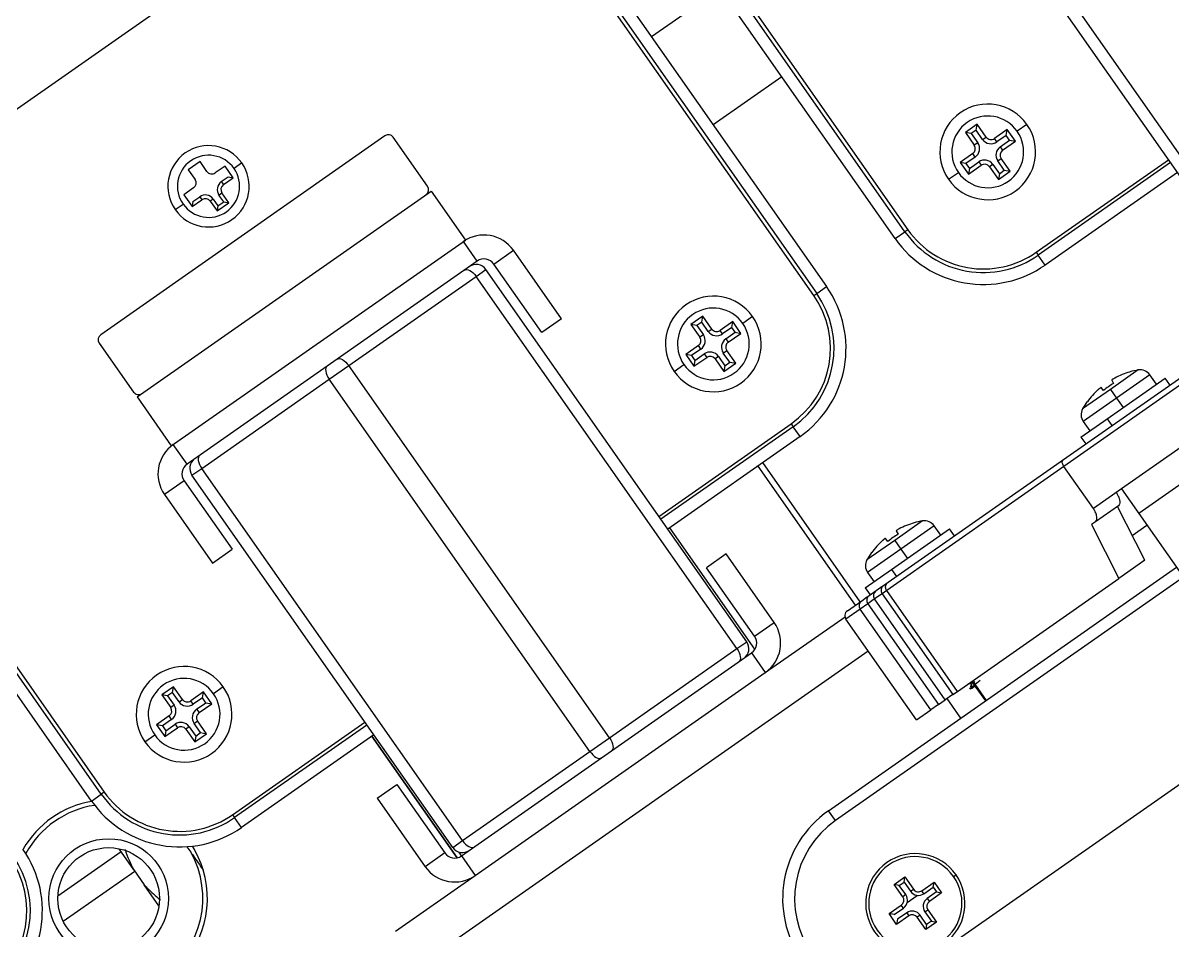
# Model space of a CAD drawing. Header units: millimetres. Extents: x 152904052 to 153933663, y 538271515 to 539240469.
# Drawn here: x 153333956.4 to 153334052.6, y 538933571.3 to 538933647.1 of the extents above; entities that cross this region are included whole.
import ezdxf

# ---------------------------------------------------------------- set-up
doc = ezdxf.new("R2010")
doc.units = ezdxf.units.MM
doc.layers.add('POWR', color=5, linetype='Continuous')

msp = doc.modelspace()

# ---------------------------------------------------------------- linework, layer by layer
at = {"layer": 'POWR', "color": 7}
for p, q in [((153334029.327, 538933629.1), (153333996.633, 538933675.791)), ((153334030.146, 538933629.673), (153333999.173, 538933673.907)), ((153334000.169, 538933673.008), (153334030.392, 538933629.845)), ((153333990.899, 538933671.776), (153334023.593, 538933625.085)), ((153333991.801, 538933668.745), (153334022.774, 538933624.511)), ((153334022.528, 538933624.339), (153333992.305, 538933667.502)), ((153333936.181, 538933626.137), (153333991.064, 538933664.567)), ((153334060.336, 538933625.786), (153334038.54, 538933656.914)), ((153334059.516, 538933625.212), (153334037.72, 538933656.34)), ((153334014.701, 538933649.988), (153334008.967, 538933645.973)), ((153334019.863, 538933642.616), (153334014.129, 538933638.601)), ((153334036.183, 538933638.661), (153334035.2, 538933637.973)), ((153334036.096, 538933638.172), (153334036.183, 538933638.661)), ((153334036.928, 538933637.596), (153334036.183, 538933638.661)), ((153334040.344, 538933638.645), (153334039.525, 538933638.072)), ((153333986.685, 538933637.696), (153333962.929, 538933621.062)), ((153333990.249, 538933633.477), (153333987.381, 538933637.573)), ((153334035.689, 538933637.886), (153334035.2, 538933637.973)), ((153334035.2, 538933637.973), (153334035.945, 538933636.908)), ((153334036.096, 538933638.172), (153334035.689, 538933637.886)), ((153334035.689, 538933637.886), (153334036.233, 538933637.109)), ((153334036.641, 538933637.395), (153334036.096, 538933638.172)), ((153334036.641, 538933637.395), (153334036.928, 538933637.596)), ((153334038.69, 538933638.219), (153334037.625, 538933637.473)), ((153334037.826, 538933637.185), (153334037.625, 538933637.473)), ((153334038.603, 538933637.73), (153334037.826, 538933637.185)), ((153334038.112, 538933636.778), (153334038.889, 538933637.322)), ((153334038.603, 538933637.73), (153334038.69, 538933638.219)), ((153334038.889, 538933637.322), (153334038.603, 538933637.73)), ((153334039.378, 538933637.236), (153334038.69, 538933638.219)), ((153334038.889, 538933637.322), (153334039.378, 538933637.236)), ((153334036.233, 538933637.109), (153334035.945, 538933636.908)), ((153334038.112, 538933636.778), (153334038.313, 538933636.49)), ((153334038.313, 538933636.49), (153334039.378, 538933637.236)), ((153333971.226, 538933635.539), (153333970.243, 538933634.851)), ((153333971.8, 538933634.72), (153333971.226, 538933635.539)), ((153333974.724, 538933635.425), (153333974.069, 538933634.966)), ((153334035.823, 538933636.211), (153334034.758, 538933635.466)), ((153334034.758, 538933635.466), (153334035.446, 538933634.483)), ((153334035.247, 538933635.379), (153334034.758, 538933635.466)), ((153334036.024, 538933635.924), (153334035.247, 538933635.379)), ((153334035.532, 538933634.972), (153334036.309, 538933635.516)), ((153334036.024, 538933635.924), (153334035.823, 538933636.211)), ((153334036.309, 538933635.516), (153334036.511, 538933635.228)), ((153334037.902, 538933635.592), (153334038.19, 538933635.794)), ((153334038.447, 538933634.815), (153334037.902, 538933635.592)), ((153334038.936, 538933634.729), (153334038.19, 538933635.794)), ((153334041.116, 538933627.954), (153334052.175, 538933635.698)), ((153334052.347, 538933635.452), (153334041.288, 538933627.709)), ((153333970.243, 538933634.851), (153333970.817, 538933634.031)), ((153333973.315, 538933635.17), (153333972.496, 538933634.597)), ((153333974.004, 538933634.187), (153333973.315, 538933635.17)), ((153334033.791, 538933634.057), (153334034.61, 538933634.63)), ((153334035.247, 538933635.379), (153334035.532, 538933634.972)), ((153334035.446, 538933634.483), (153334036.511, 538933635.228)), ((153334035.532, 538933634.972), (153334035.446, 538933634.483)), ((153334037.495, 538933635.307), (153334037.207, 538933635.106)), ((153334037.207, 538933635.106), (153334037.953, 538933634.041)), ((153334037.495, 538933635.307), (153334038.039, 538933634.53)), ((153334037.953, 538933634.041), (153334038.936, 538933634.729)), ((153334038.039, 538933634.53), (153334037.953, 538933634.041)), ((153334038.039, 538933634.53), (153334038.447, 538933634.815)), ((153334038.447, 538933634.815), (153334038.936, 538933634.729)), ((153334052.92, 538933634.633), (153334041.862, 538933626.889)), ((153333973.008, 538933633.865), (153333973.576, 538933634.263)), ((153333973.008, 538933633.865), (153333973.185, 538933633.614)), ((153333973.185, 538933633.614), (153333974.004, 538933634.187)), ((153333973.576, 538933634.263), (153333974.004, 538933634.187)), ((153333965.961, 538933615.86), (153333990.536, 538933633.067)), ((153333970.694, 538933633.335), (153333969.875, 538933632.761)), ((153333969.875, 538933632.761), (153333970.563, 538933631.778)), ((153333970.639, 538933632.206), (153333971.206, 538933632.603)), ((153333971.206, 538933632.603), (153333971.382, 538933632.352)), ((153333972.81, 538933632.741), (153333973.062, 538933632.918)), ((153333973.208, 538933632.174), (153333972.81, 538933632.741)), ((153333973.635, 538933632.098), (153333973.062, 538933632.918)), ((153333990.536, 538933633.067), (153333993.404, 538933628.972)), ((153333969.154, 538933631.524), (153333969.81, 538933631.983)), ((153333970.563, 538933631.778), (153333971.382, 538933632.352)), ((153333970.639, 538933632.206), (153333970.563, 538933631.778)), ((153333972.33, 538933632.405), (153333972.079, 538933632.229)), ((153333972.079, 538933632.229), (153333972.652, 538933631.41)), ((153333972.33, 538933632.405), (153333972.728, 538933631.838)), ((153333972.652, 538933631.41), (153333973.635, 538933632.098)), ((153333972.728, 538933631.838), (153333972.652, 538933631.41)), ((153333972.728, 538933631.838), (153333973.208, 538933632.174)), ((153333973.208, 538933632.174), (153333973.635, 538933632.098)), ((153334029.327, 538933629.1), (153334030.146, 538933629.673)), ((153334030.392, 538933629.845), (153334030.146, 538933629.673)), ((153333962.157, 538933582.066), (153333929.463, 538933628.758)), ((153333968.829, 538933611.764), (153333993.404, 538933628.972)), ((153333994.387, 538933627.219), (153333993.24, 538933628.857)), ((153333995.78, 538933626.973), (153333997.418, 538933628.12)), ((153334001.433, 538933622.386), (153333997.418, 538933628.12)), ((153334041.116, 538933627.954), (153334041.288, 538933627.709)), ((153334041.862, 538933626.889), (153334041.288, 538933627.709)), ((153333962.976, 538933582.64), (153333932.003, 538933626.874)), ((153333994.387, 538933627.219), (153333970.14, 538933610.241)), ((153333999.795, 538933621.239), (153333995.78, 538933626.973)), ((153333932.998, 538933625.975), (153333963.222, 538933582.812)), ((153333983.656, 538933618.484), (153333994.305, 538933625.941)), ((153333994.305, 538933625.941), (153333995.125, 538933626.514)), ((153334016.101, 538933594.813), (153333994.305, 538933625.941)), ((153334016.92, 538933595.386), (153333995.125, 538933626.514)), ((153334022.774, 538933624.511), (153334023.593, 538933625.085)), ((153334022.528, 538933624.339), (153334022.774, 538933624.511)), ((153334001.433, 538933622.386), (153333999.795, 538933621.239)), ((153334013.247, 538933622.601), (153334012.264, 538933621.913)), ((153334013.16, 538933622.111), (153334012.753, 538933621.826)), ((153334013.16, 538933622.111), (153334013.247, 538933622.601)), ((153334013.704, 538933621.334), (153334013.16, 538933622.111)), ((153334013.992, 538933621.536), (153334013.247, 538933622.601)), ((153334015.753, 538933622.159), (153334014.689, 538933621.413)), ((153334015.667, 538933621.669), (153334015.753, 538933622.159)), ((153334016.442, 538933621.176), (153334015.753, 538933622.159)), ((153334017.408, 538933622.585), (153334016.589, 538933622.011)), ((153334012.753, 538933621.826), (153334012.264, 538933621.913)), ((153334012.264, 538933621.913), (153334013.009, 538933620.848)), ((153334012.753, 538933621.826), (153334013.297, 538933621.049)), ((153334013.297, 538933621.049), (153334013.009, 538933620.848)), ((153334013.704, 538933621.334), (153334013.992, 538933621.536)), ((153334014.89, 538933621.125), (153334014.689, 538933621.413)), ((153334015.667, 538933621.669), (153334014.89, 538933621.125)), ((153334015.175, 538933620.718), (153334015.952, 538933621.262)), ((153334015.377, 538933620.43), (153334016.442, 538933621.176)), ((153334015.952, 538933621.262), (153334015.667, 538933621.669)), ((153334015.952, 538933621.262), (153334016.442, 538933621.176)), ((153333962.807, 538933620.365), (153333965.675, 538933616.27)), ((153334012.886, 538933620.151), (153334011.821, 538933619.406)), ((153334013.088, 538933619.863), (153334012.886, 538933620.151)), ((153334015.175, 538933620.718), (153334015.377, 538933620.43)), ((153334011.821, 538933619.406), (153334012.51, 538933618.423)), ((153334012.311, 538933619.319), (153334011.821, 538933619.406)), ((153334013.088, 538933619.863), (153334012.311, 538933619.319)), ((153334012.311, 538933619.319), (153334012.596, 538933618.912)), ((153334012.51, 538933618.423), (153334013.575, 538933619.168)), ((153334012.596, 538933618.912), (153334013.373, 538933619.456)), ((153334013.373, 538933619.456), (153334013.575, 538933619.168)), ((153334014.559, 538933619.247), (153334014.271, 538933619.045)), ((153334014.559, 538933619.247), (153334015.103, 538933618.47)), ((153334014.966, 538933619.532), (153334015.254, 538933619.734)), ((153334015.51, 538933618.755), (153334014.966, 538933619.532)), ((153334016, 538933618.669), (153334015.254, 538933619.734)), ((153333982.018, 538933617.337), (153333983.656, 538933618.484)), ((153334005.452, 538933587.356), (153333983.656, 538933618.484)), ((153334010.855, 538933617.996), (153334011.674, 538933618.57)), ((153334012.596, 538933618.912), (153334012.51, 538933618.423)), ((153334014.271, 538933619.045), (153334015.017, 538933617.981)), ((153334015.017, 538933617.981), (153334016, 538933618.669)), ((153334015.103, 538933618.47), (153334015.017, 538933617.981)), ((153334015.103, 538933618.47), (153334015.51, 538933618.755)), ((153334015.51, 538933618.755), (153334016, 538933618.669)), ((153334043.388, 538933610.623), (153334054.2, 538933618.194)), ((153334049.639, 538933618.112), (153334047.316, 538933616.485)), ((153333971.369, 538933609.881), (153333982.018, 538933617.337)), ((153334003.814, 538933586.209), (153333982.018, 538933617.337)), ((153334054.487, 538933617.784), (153334043.428, 538933610.041)), ((153334047.047, 538933614.04), (153334051.899, 538933617.437)), ((153334047.432, 538933617.265), (153334047.59, 538933616.992)), ((153334050.617, 538933617.698), (153334047.832, 538933615.748)), ((153334048.931, 538933617.957), (153334048.942, 538933617.938)), ((153334051.161, 538933616.921), (153334050.617, 538933617.698)), ((153334052.3, 538933616.863), (153334051.899, 538933617.437)), ((153334047.316, 538933616.485), (153334044.993, 538933614.858)), ((153334046.745, 538933616.401), (153334046.543, 538933616.642)), ((153334047.316, 538933616.485), (153334047.832, 538933615.748)), ((153333965.961, 538933615.86), (153333968.829, 538933611.764)), ((153334047.832, 538933615.748), (153334045.047, 538933613.797)), ((153334045.394, 538933615.454), (153334045.38, 538933615.47)), ((153334047.832, 538933615.748), (153334048.376, 538933614.97)), ((153334009.579, 538933605.872), (153334020.637, 538933613.615)), ((153334020.809, 538933613.369), (153334009.751, 538933605.626)), ((153334020.637, 538933613.615), (153334020.809, 538933613.369)), ((153334021.383, 538933612.55), (153334020.809, 538933613.369)), ((153334044.854, 538933612.504), (153334047.047, 538933614.04)), ((153334045.047, 538933613.797), (153334045.591, 538933613.02)), ((153334047.047, 538933614.04), (153334047.449, 538933613.466)), ((153334021.383, 538933612.55), (153334010.324, 538933604.807)), ((153334044.854, 538933612.504), (153334045.255, 538933611.931)), ((153334054.808, 538933612.759), (153334048.254, 538933608.171)), ((153333970.14, 538933610.241), (153333968.993, 538933611.879)), ((153334028.735, 538933600.363), (153334043.388, 538933610.623)), ((153334056.241, 538933610.712), (153334049.688, 538933606.123)), ((153333970.55, 538933609.307), (153333971.369, 538933609.881)), ((153333993.165, 538933578.753), (153333971.369, 538933609.881)), ((153334017.85, 538933610.076), (153334025.995, 538933598.444)), ((153334026.405, 538933598.731), (153334018.26, 538933610.363)), ((153334043.428, 538933610.041), (153334028.62, 538933599.672)), ((153334045.895, 538933606.519), (153334043.428, 538933610.041)), ((153333969.895, 538933608.848), (153333968.256, 538933607.701)), ((153333969.895, 538933608.848), (153333973.91, 538933603.114)), ((153333992.346, 538933578.179), (153333970.55, 538933609.307)), ((153333968.256, 538933607.701), (153333972.271, 538933601.967)), ((153334048.254, 538933608.171), (153334045.895, 538933606.519)), ((153334048.254, 538933608.171), (153334049.688, 538933606.123)), ((153334047.986, 538933606.762), (153334046.074, 538933605.424)), ((153334050.196, 538933602.206), (153334047.905, 538933606.706)), ((153334049.688, 538933606.123), (153334053.416, 538933600.798)), ((153334017.611, 538933594.752), (153334010.49, 538933604.922)), ((153334029.026, 538933601.421), (153334033.877, 538933604.818)), ((153334031.618, 538933605.493), (153334029.295, 538933603.866)), ((153334029.411, 538933604.647), (153334029.569, 538933604.373)), ((153334032.596, 538933605.079), (153334029.811, 538933603.129)), ((153334030.91, 538933605.338), (153334030.92, 538933605.32)), ((153334033.14, 538933604.302), (153334032.596, 538933605.079)), ((153334034.279, 538933604.245), (153334033.877, 538933604.818)), ((153334046.074, 538933605.424), (153334045.736, 538933605.186)), ((153334045.736, 538933605.186), (153334048.027, 538933600.687)), ((153334049.143, 538933604.276), (153334050.377, 538933605.14)), ((153334029.295, 538933603.866), (153334026.971, 538933602.239)), ((153334028.271, 538933566.1), (153334083.154, 538933604.53)), ((153334028.724, 538933603.782), (153334028.521, 538933604.024)), ((153334029.295, 538933603.866), (153334029.811, 538933603.129)), ((153333972.271, 538933601.967), (153333973.91, 538933603.114)), ((153334015.199, 538933602.727), (153334013.561, 538933601.579)), ((153334019.214, 538933596.992), (153334015.199, 538933602.727)), ((153334029.811, 538933603.129), (153334027.026, 538933601.179)), ((153334027.372, 538933602.836), (153334027.359, 538933602.852)), ((153334029.811, 538933603.129), (153334030.355, 538933602.352)), ((153334050.196, 538933602.206), (153334048.027, 538933600.687)), ((153334017.576, 538933595.845), (153334013.561, 538933601.579)), ((153334023.763, 538933581.256), (153334052.843, 538933601.618)), ((153334053.416, 538933600.798), (153334024.337, 538933580.436)), ((153334026.833, 538933599.885), (153334029.026, 538933601.421)), ((153334027.026, 538933601.179), (153334027.57, 538933600.402)), ((153334029.026, 538933601.421), (153334029.427, 538933600.848)), ((153334026.833, 538933599.885), (153334027.234, 538933599.312)), ((153334027.729, 538933599.658), (153334028.137, 538933599.945)), ((153334028.137, 538933599.945), (153334028.166, 538933599.965)), ((153334028.137, 538933599.945), (153334028.182, 538933599.881)), ((153334028.166, 538933599.965), (153334028.356, 538933600.098)), ((153334028.357, 538933600.099), (153334028.735, 538933600.363)), ((153334034.527, 538933591.234), (153334048.027, 538933600.687)), ((153334026.529, 538933598.818), (153334026.937, 538933599.104)), ((153334026.937, 538933599.104), (153334026.966, 538933599.124)), ((153334026.937, 538933599.104), (153334026.982, 538933599.041)), ((153334026.966, 538933599.124), (153334027.156, 538933599.258)), ((153334027.607, 538933598.963), (153334027.036, 538933598.563)), ((153334027.157, 538933599.258), (153334027.729, 538933599.658)), ((153334028.234, 538933599.402), (153334027.607, 538933598.963)), ((153334033.515, 538933590.526), (153334027.607, 538933598.963)), ((153334028.236, 538933599.403), (153334028.234, 538933599.402)), ((153334028.234, 538933599.402), (153334034.141, 538933590.964)), ((153334028.62, 538933599.672), (153334028.236, 538933599.403)), ((153334028.236, 538933599.403), (153334034.143, 538933590.966)), ((153334034.527, 538933591.234), (153334028.62, 538933599.672)), ((153334026.407, 538933598.123), (153334025.211, 538933597.285)), ((153334025.334, 538933597.982), (153334026.529, 538933598.818)), ((153334027.034, 538933598.561), (153334026.407, 538933598.123)), ((153334032.315, 538933589.685), (153334026.407, 538933598.123)), ((153334027.036, 538933598.563), (153334027.034, 538933598.561)), ((153334027.034, 538933598.561), (153334032.942, 538933590.124)), ((153334027.036, 538933598.563), (153334032.944, 538933590.125)), ((153334017.576, 538933595.845), (153334019.214, 538933596.992)), ((153334018.477, 538933592.814), (153334025.136, 538933597.477)), ((153334031.119, 538933588.848), (153334025.211, 538933597.285)), ((153334016.101, 538933594.813), (153334016.92, 538933595.386)), ((153333989.59, 538933568.375), (153334027.075, 538933594.623)), ((153333993.083, 538933577.475), (153334017.33, 538933594.453)), ((153334005.452, 538933587.356), (153334016.101, 538933594.813)), ((153334016.879, 538933594.137), (153334016.861, 538933594.162)), ((153334017.33, 538933594.453), (153334018.477, 538933592.814)), ((153333994.23, 538933575.836), (153334018.477, 538933592.814)), ((153333969.012, 538933591.628), (153333968.029, 538933590.939)), ((153333968.926, 538933591.138), (153333969.012, 538933591.628)), ((153333969.758, 538933590.563), (153333969.012, 538933591.628)), ((153333971.519, 538933591.186), (153333970.454, 538933590.44)), ((153333971.433, 538933590.696), (153333971.519, 538933591.186)), ((153333972.208, 538933590.203), (153333971.519, 538933591.186)), ((153333973.174, 538933591.612), (153333972.355, 538933591.038)), ((153334034.143, 538933590.966), (153334034.527, 538933591.234)), ((153334035.48, 538933591.902), (153334035.668, 538933591.899)), ((153334035.722, 538933592.071), (153334036.869, 538933590.433)), ((153334035.764, 538933591.49), (153334035.992, 538933591.686)), ((153334035.932, 538933591.608), (153334035.764, 538933591.49)), ((153334035.792, 538933592.12), (153334036.939, 538933590.481)), ((153333968.029, 538933590.939), (153333968.775, 538933589.875)), ((153333968.519, 538933590.853), (153333968.029, 538933590.939)), ((153333968.926, 538933591.138), (153333968.519, 538933590.853)), ((153333968.519, 538933590.853), (153333969.063, 538933590.076)), ((153333969.47, 538933590.361), (153333968.926, 538933591.138)), ((153333969.47, 538933590.361), (153333969.758, 538933590.563)), ((153333970.656, 538933590.152), (153333970.454, 538933590.44)), ((153333971.433, 538933590.696), (153333970.656, 538933590.152)), ((153333970.941, 538933589.745), (153333971.718, 538933590.289)), ((153333971.718, 538933590.289), (153333971.433, 538933590.696)), ((153333971.718, 538933590.289), (153333972.208, 538933590.203)), ((153334032.944, 538933590.125), (153334033.515, 538933590.526)), ((153334034.141, 538933590.964), (153334033.515, 538933590.526)), ((153334034.822, 538933588.999), (153334033.674, 538933590.637)), ((153334034.143, 538933590.966), (153334034.141, 538933590.964)), ((153333969.063, 538933590.076), (153333968.775, 538933589.875)), ((153333970.941, 538933589.745), (153333971.143, 538933589.457)), ((153333971.143, 538933589.457), (153333972.208, 538933590.203)), ((153334031.119, 538933588.848), (153334032.315, 538933589.685)), ((153334032.942, 538933590.124), (153334032.315, 538933589.685)), ((153334032.944, 538933590.125), (153334032.942, 538933590.124)), ((153333968.652, 538933589.178), (153333967.587, 538933588.432)), ((153333967.587, 538933588.432), (153333968.276, 538933587.45)), ((153333968.077, 538933588.346), (153333967.587, 538933588.432)), ((153333968.854, 538933588.89), (153333968.077, 538933588.346)), ((153333968.077, 538933588.346), (153333968.362, 538933587.939)), ((153333968.362, 538933587.939), (153333969.139, 538933588.483)), ((153333968.854, 538933588.89), (153333968.652, 538933589.178)), ((153333969.139, 538933588.483), (153333969.34, 538933588.195)), ((153333970.732, 538933588.559), (153333971.02, 538933588.761)), ((153333971.276, 538933587.782), (153333970.732, 538933588.559)), ((153333971.765, 538933587.696), (153333971.02, 538933588.761)), ((153333973.946, 538933580.921), (153333985.004, 538933588.664)), ((153333985.176, 538933588.419), (153333974.118, 538933580.675)), ((153333966.621, 538933587.023), (153333967.44, 538933587.597)), ((153333968.276, 538933587.45), (153333969.34, 538933588.195)), ((153333968.362, 538933587.939), (153333968.276, 538933587.45)), ((153333970.325, 538933588.274), (153333970.037, 538933588.072)), ((153333970.037, 538933588.072), (153333970.782, 538933587.007)), ((153333970.325, 538933588.274), (153333970.869, 538933587.497)), ((153333970.782, 538933587.007), (153333971.765, 538933587.696)), ((153333970.869, 538933587.497), (153333970.782, 538933587.007)), ((153333970.869, 538933587.497), (153333971.276, 538933587.782)), ((153333971.276, 538933587.782), (153333971.765, 538933587.696)), ((153333985.75, 538933587.599), (153333974.691, 538933579.856)), ((153333985.585, 538933587.484), (153333992.706, 538933577.313)), ((153333992.707, 538933577.313), (153333985.585, 538933587.484)), ((153334003.814, 538933586.209), (153334005.452, 538933587.356)), ((153333993.165, 538933578.753), (153334003.814, 538933586.209)), ((153333962.157, 538933582.066), (153333962.976, 538933582.64)), ((153333963.222, 538933582.812), (153333962.976, 538933582.64)), ((153333986.037, 538933582.307), (153333987.676, 538933583.454)), ((153333987.676, 538933583.454), (153333991.691, 538933577.72)), ((153333986.037, 538933582.307), (153333990.052, 538933576.573)), ((153333973.946, 538933580.921), (153333974.118, 538933580.675)), ((153333974.691, 538933579.856), (153333974.118, 538933580.675)), ((153334024.337, 538933580.436), (153334023.763, 538933581.256)), ((153333992.346, 538933578.179), (153333993.165, 538933578.753)), ((153333959.348, 538933574.145), (153333964.627, 538933577.841)), ((153333965.691, 538933576.322), (153333964.463, 538933578.075)), ((153333970.125, 538933578.248), (153333970.452, 538933577.782)), ((153333991.691, 538933577.72), (153333990.052, 538933576.573)), ((153333993.093, 538933577.482), (153333992.873, 538933577.796)), ((153333993.083, 538933577.475), (153333994.23, 538933575.836)), ((153333959.79, 538933572.015), (153333965.773, 538933576.204)), ((153333965.691, 538933576.322), (153333966.571, 538933575.064)), ((153333987.577, 538933571.178), (153333994.23, 538933575.836)), ((153334034.209, 538933575.752), (153334034.414, 538933575.895)), ((153333967.798, 538933573.312), (153333966.571, 538933575.064)), ((153334029.245, 538933575.083), (153334030.146, 538933575.714)), ((153334029.962, 538933574.06), (153334029.245, 538933575.083)), ((153334029.672, 538933575.008), (153334029.245, 538933575.083)), ((153334029.672, 538933575.008), (153334030.07, 538933575.287)), ((153334030.213, 538933574.236), (153334029.672, 538933575.008)), ((153334030.07, 538933575.287), (153334030.146, 538933575.714)), ((153334030.07, 538933575.287), (153334030.611, 538933574.514)), ((153334030.146, 538933575.714), (153334030.863, 538933574.69)), ((153334031.559, 538933574.568), (153334032.583, 538933575.285)), ((153334031.735, 538933574.316), (153334032.507, 538933574.857)), ((153334032.507, 538933574.857), (153334032.583, 538933575.285)), ((153334032.507, 538933574.857), (153334032.786, 538933574.459)), ((153334032.583, 538933575.285), (153334033.214, 538933574.384)), ((153334030.213, 538933574.236), (153334029.962, 538933574.06)), ((153334030.338, 538933573.591), (153334031.174, 538933574.176)), ((153334030.611, 538933574.514), (153334030.863, 538933574.69)), ((153334031.735, 538933574.316), (153334031.559, 538933574.568)), ((153334032.786, 538933574.459), (153334032.014, 538933573.918)), ((153334032.014, 538933573.918), (153334032.19, 538933573.667)), ((153334033.214, 538933574.384), (153334032.19, 538933573.667)), ((153334032.786, 538933574.459), (153334033.214, 538933574.384)), ((153334028.815, 538933572.646), (153334029.839, 538933573.363)), ((153334029.242, 538933572.571), (153334030.015, 538933573.112)), ((153334030.015, 538933573.112), (153334029.839, 538933573.363)), ((153334031.816, 538933572.794), (153334032.067, 538933572.97)), ((153334032.067, 538933572.97), (153334032.784, 538933571.946)), ((153334029.446, 538933571.745), (153334028.815, 538933572.646)), ((153334029.242, 538933572.571), (153334028.815, 538933572.646)), ((153334028.872, 538933572.564), (153334028.954, 538933572.622)), ((153334030.47, 538933572.462), (153334029.446, 538933571.745)), ((153334029.521, 538933572.173), (153334029.446, 538933571.745)), ((153334030.294, 538933572.714), (153334029.521, 538933572.173)), ((153334030.294, 538933572.714), (153334030.47, 538933572.462)), ((153334031.417, 538933572.515), (153334031.166, 538933572.339)), ((153334031.883, 538933571.315), (153334031.166, 538933572.339)), ((153334031.958, 538933571.743), (153334031.417, 538933572.515)), ((153334031.816, 538933572.794), (153334032.357, 538933572.022)), ((153334032.357, 538933572.022), (153334031.958, 538933571.743)), ((153334032.357, 538933572.022), (153334032.784, 538933571.946)), ((153334032.784, 538933571.946), (153334031.883, 538933571.315)), ((153334031.958, 538933571.743), (153334031.883, 538933571.315))]:
    msp.add_line(p, q, dxfattribs=at)
at = {"layer": 'POWR', "color": 7, "flags": 128}
for points in [[(153333993.322, 538933626.473), (153333993.413, 538933626.513), (153333993.523, 538933626.52), (153333993.646, 538933626.494), (153333993.78, 538933626.436), (153333993.918, 538933626.347), (153333994.055, 538933626.232), (153333994.186, 538933626.095), (153333994.305, 538933625.941)], [(153333982.673, 538933619.017), (153333982.764, 538933619.057), (153333982.874, 538933619.064), (153333982.997, 538933619.038), (153333983.131, 538933618.979), (153333983.269, 538933618.891), (153333983.406, 538933618.776), (153333983.537, 538933618.638), (153333983.656, 538933618.484)], [(153333981.854, 538933618.443), (153333981.785, 538933618.371), (153333981.741, 538933618.271), (153333981.723, 538933618.146), (153333981.733, 538933618), (153333981.768, 538933617.84), (153333981.83, 538933617.672), (153333981.914, 538933617.502), (153333982.018, 538933617.337)], [(153333971.205, 538933610.986), (153333971.136, 538933610.915), (153333971.092, 538933610.814), (153333971.074, 538933610.689), (153333971.084, 538933610.544), (153333971.12, 538933610.384), (153333971.181, 538933610.216), (153333971.265, 538933610.046), (153333971.369, 538933609.881)], [(153334016.101, 538933594.813), (153334016.205, 538933594.648), (153334016.29, 538933594.478), (153334016.351, 538933594.309), (153334016.387, 538933594.15), (153334016.396, 538933594.004), (153334016.378, 538933593.879), (153334016.334, 538933593.779), (153334016.265, 538933593.707)], [(153334005.452, 538933587.356), (153334005.556, 538933587.191), (153334005.641, 538933587.021), (153334005.702, 538933586.853), (153334005.738, 538933586.693), (153334005.747, 538933586.548), (153334005.729, 538933586.423), (153334005.685, 538933586.322), (153334005.616, 538933586.25)], [(153334003.814, 538933586.209), (153334003.934, 538933586.055), (153334004.065, 538933585.918), (153334004.202, 538933585.802), (153334004.34, 538933585.714), (153334004.473, 538933585.656), (153334004.597, 538933585.629), (153334004.706, 538933585.637), (153334004.797, 538933585.677)], [(153333993.165, 538933578.753), (153333993.285, 538933578.598), (153333993.416, 538933578.461), (153333993.553, 538933578.346), (153333993.691, 538933578.257), (153333993.824, 538933578.199), (153333993.948, 538933578.173), (153333994.057, 538933578.18), (153333994.148, 538933578.22)]]:
    msp.add_lwpolyline(points, dxfattribs=at)
at = {"layer": 'POWR', "color": 7}
for radius in [5, 4.25]:
    msp.add_circle((153333963.591, 538933573.915), radius, dxfattribs=at)
for centre, radius, start, end in [((153334037.068, 538933636.351), 4, 34.99999, 214.99999), ((153334037.068, 538933636.351), 3, 34.99999, 214.99999), ((153334037.068, 538933636.351), 4, 214.99999, 34.99999), ((153333986.972, 538933637.286), 0.5, 34.99999, 124.99999), ((153334037.068, 538933636.351), 3, 214.99999, 34.99999), ((153334037.338, 538933637.883), 0.851, 214.99999, 304.99999), ((153334037.338, 538933637.883), 0.5, 214.99999, 304.99999), ((153333971.939, 538933633.474), 3.4, 34.99999, 214.99999), ((153334035.536, 538933636.621), 0.5, 304.99999, 34.99999), ((153334035.536, 538933636.621), 0.851, 304.99999, 34.99999), ((153334038.6, 538933636.081), 0.851, 124.99999, 214.99999), ((153334038.6, 538933636.081), 0.5, 124.99999, 214.99999), ((153333971.939, 538933633.474), 3.4, 214.99999, 34.99999), ((153333971.939, 538933633.474), 2.6, 34.99999, 214.99999), ((153334036.798, 538933634.819), 0.851, 34.99999, 124.99999), ((153333971.939, 538933633.474), 2.6, 214.99999, 34.99999), ((153333972.209, 538933635.006), 0.5, 214.99999, 304.99999), ((153334036.798, 538933634.819), 0.5, 34.99999, 124.99999), ((153333970.407, 538933633.745), 0.5, 304.99999, 34.99999), ((153333973.471, 538933633.204), 0.807, 124.99999, 214.99999), ((153333973.471, 538933633.204), 0.5, 124.99999, 214.99999), ((153333989.84, 538933633.19), 0.5, 304.99999, 34.99999), ((153333971.669, 538933631.942), 0.807, 34.99999, 124.99999), ((153333971.669, 538933631.942), 0.5, 34.99999, 124.99999), ((153334036.699, 538933634.262), 8, 214.99999, 304.99999), ((153334036.699, 538933634.262), 7.7, 214.99999, 304.99999), ((153333994.961, 538933626.4), 3, 34.99999, 124.99999), ((153334036.699, 538933634.262), 9, 214.99999, 304.99999), ((153333994.305, 538933625.941), 1, 34.99999, 124.99999), ((153333994.961, 538933626.4), 1, 34.99999, 124.99999), ((153334016.221, 538933619.922), 9, 304.99999, 34.99999), ((153334014.132, 538933620.291), 4, 34.99999, 214.99999), ((153334016.221, 538933619.922), 7.7, 304.99999, 34.99999), ((153334016.221, 538933619.922), 8, 304.99999, 34.99999), ((153334014.132, 538933620.291), 3, 34.99999, 214.99999), ((153334014.132, 538933620.291), 4, 214.99999, 34.99999), ((153334014.132, 538933620.291), 3, 214.99999, 34.99999), ((153333963.216, 538933620.652), 0.5, 124.99999, 214.99999), ((153334012.6, 538933620.561), 0.851, 304.99999, 34.99999), ((153334014.402, 538933621.823), 0.851, 214.99999, 304.99999), ((153334014.402, 538933621.823), 0.5, 214.99999, 304.99999), ((153334012.6, 538933620.561), 0.5, 304.99999, 34.99999), ((153334015.664, 538933620.021), 0.851, 124.99999, 214.99999), ((153334015.664, 538933620.021), 0.5, 124.99999, 214.99999), ((153334013.861, 538933618.759), 0.851, 34.99999, 124.99999), ((153334013.861, 538933618.759), 0.5, 34.99999, 124.99999), ((153334050.671, 538933611.694), 6.5, 99.1279, 105.52144), ((153334049.798, 538933617.124), 1, 34.99999, 99.1279), ((153334050.696, 538933611.658), 6.521, 105.60826, 117.51517), ((153333966.084, 538933616.557), 0.5, 214.99999, 304.99999), ((153334050.695, 538933611.658), 6.521, 132.48484, 144.39174), ((153334050.779, 538933611.539), 6.318, 120.31855, 129.68145), ((153334050.671, 538933611.694), 6.5, 144.47856, 150.8721), ((153334045.866, 538933614.371), 1, 150.8721, 214.99999), ((153333970.714, 538933609.422), 3, 124.99999, 214.99999), ((153333971.369, 538933609.881), 1, 124.99999, 214.99999), ((153333970.714, 538933609.422), 1, 124.99999, 214.99999), ((153334032.675, 538933599.04), 6.521, 105.60826, 117.51517), ((153334032.649, 538933599.075), 6.5, 99.1279, 105.52144), ((153334031.777, 538933604.506), 1, 34.99999, 99.1279), ((153334032.674, 538933599.039), 6.521, 132.48484, 144.39174), ((153334032.758, 538933598.92), 6.318, 120.31855, 129.68145), ((153334032.649, 538933599.075), 6.5, 144.47856, 150.8721), ((153334027.845, 538933601.752), 1, 150.8721, 214.99999), ((153334028.643, 538933599.688), 0.5, 124.99999, 214.99999), ((153334028.644, 538933599.69), 0.499, 125.06996, 215.06979), ((153334028.125, 538933599.87), 0.103, 37.41589, 66.51653), ((153334027.443, 538933598.848), 0.5, 124.99999, 214.99999), ((153334027.444, 538933598.85), 0.499, 125.06996, 215.06979), ((153334026.925, 538933599.03), 0.103, 37.41589, 66.51653), ((153334028.016, 538933599.25), 0.499, 125.06996, 215.06979), ((153334026.816, 538933598.41), 0.499, 125.06996, 215.06979), ((153334016.757, 538933595.272), 3, 304.99999, 34.99999), ((153334016.101, 538933594.813), 1, 304.99999, 34.99999), ((153334016.757, 538933595.272), 1, 304.99999, 34.99999), ((153333969.897, 538933589.318), 4, 34.99999, 214.99999), ((153333969.897, 538933589.318), 3, 34.99999, 214.99999), ((153333969.897, 538933589.318), 4, 214.99999, 34.99999), ((153333969.897, 538933589.318), 3, 214.99999, 34.99999), ((153333970.168, 538933590.85), 0.851, 214.99999, 304.99999), ((153333970.168, 538933590.85), 0.5, 214.99999, 304.99999), ((153333968.365, 538933589.588), 0.5, 304.99999, 34.99999), ((153333968.365, 538933589.588), 0.851, 304.99999, 34.99999), ((153333971.429, 538933589.047), 0.851, 124.99999, 214.99999), ((153333971.429, 538933589.047), 0.5, 124.99999, 214.99999), ((153333969.627, 538933587.786), 0.851, 34.99999, 124.99999), ((153333969.627, 538933587.786), 0.5, 34.99999, 124.99999), ((153333969.529, 538933587.228), 8, 214.99999, 304.99999), ((153333969.529, 538933587.228), 7.7, 214.99999, 304.99999), ((153333963.591, 538933573.915), 8.25, 100.08886, 150.10308), ((153333963.591, 538933573.915), 7.875, 98.52026, 151.47973), ((153333969.529, 538933587.228), 9, 214.99999, 304.99999), ((153334028.925, 538933573.883), 9, 124.99999, 214.99999), ((153334028.925, 538933573.883), 8, 124.99999, 214.99999), ((153333949.05, 538933572.889), 9, 304.99999, 34.99999), ((153333963.591, 538933573.915), 7.875, 220.59372, 29.40628), ((153333963.591, 538933573.915), 8.25, 16.80513, 32.03059), ((153333992.51, 538933578.294), 1, 214.99999, 304.99999), ((153333993.165, 538933578.753), 1, 214.99999, 304.99999), ((153333949.05, 538933572.889), 7.7, 304.99999, 34.99999), ((153333949.05, 538933572.889), 8, 304.99999, 34.99999), ((153334031.014, 538933573.515), 4.15, 34.99999, 214.99999), ((153334031.014, 538933573.515), 3.9, 34.99999, 214.99999), ((153333963.591, 538933573.915), 8.25, 233.19487, 16.80513), ((153333992.51, 538933578.294), 3, 214.99999, 304.99999), ((153334031.014, 538933573.515), 4.15, 214.99999, 34.99999), ((153334031.014, 538933573.515), 3.9, 214.99999, 34.99999), ((153334029.552, 538933573.773), 0.5, 304.99999, 34.99999), ((153334029.552, 538933573.773), 0.807, 304.99999, 34.99999), ((153334031.272, 538933574.977), 0.807, 214.99999, 304.99999), ((153334031.272, 538933574.977), 0.5, 214.99999, 304.99999), ((153334032.477, 538933573.257), 0.807, 124.99999, 214.99999), ((153334032.477, 538933573.257), 0.5, 124.99999, 214.99999), ((153334030.756, 538933572.053), 0.807, 34.99999, 124.99999), ((153334030.756, 538933572.053), 0.5, 34.99999, 124.99999)]:
    msp.add_arc(centre, radius, start, end, dxfattribs=at)
for points, knots in [([(153334047.684, 538933617.441), (153334047.648, 538933617.422), (153334047.578, 538933617.384), (153334047.492, 538933617.329), (153334047.437, 538933617.286), (153334047.434, 538933617.272), (153334047.432, 538933617.265)], [0, 0, 0, 0, 0.250648, 0.499754, 0.7491, 1, 1, 1, 1]), ([(153334046.543, 538933616.642), (153334046.536, 538933616.643), (153334046.522, 538933616.645), (153334046.462, 538933616.608), (153334046.381, 538933616.546), (153334046.321, 538933616.493), (153334046.291, 538933616.466)], [0, 0, 0, 0, 0.250648, 0.499754, 0.7491, 1, 1, 1, 1]), ([(153334046.291, 538933616.466), (153334046.321, 538933616.493), (153334046.381, 538933616.546), (153334046.462, 538933616.608), (153334046.522, 538933616.645), (153334046.536, 538933616.643), (153334046.543, 538933616.642)], [0, 0, 0, 0, 0.250648, 0.499754, 0.7491, 1, 1, 1, 1]), ([(153334043.428, 538933610.041), (153334043.404, 538933610.08), (153334043.351, 538933610.163), (153334043.305, 538933610.298), (153334043.29, 538933610.434), (153334043.315, 538933610.552), (153334043.364, 538933610.6), (153334043.388, 538933610.623)], [0, 0, 0, 0, 0.163518, 0.344285, 0.539301, 0.775308, 1, 1, 1, 1]), ([(153334047.807, 538933607.857), (153334047.857, 538933607.78), (153334047.961, 538933607.618), (153334048.067, 538933607.359), (153334048.119, 538933607.103), (153334048.101, 538933606.882), (153334048.023, 538933606.801), (153334047.986, 538933606.762)], [0, 0, 0, 0, 0.174736, 0.363548, 0.559692, 0.78787, 1, 1, 1, 1]), ([(153334046.074, 538933605.424), (153334046.12, 538933605.477), (153334046.215, 538933605.588), (153334046.193, 538933605.901), (153334046.076, 538933606.231), (153334045.954, 538933606.425), (153334045.895, 538933606.519)], [0, 0, 0, 0, 0.273241, 0.566326, 0.7921708, 1, 1, 1, 1]), ([(153334029.662, 538933604.823), (153334029.627, 538933604.804), (153334029.556, 538933604.765), (153334029.471, 538933604.711), (153334029.416, 538933604.667), (153334029.413, 538933604.653), (153334029.411, 538933604.647)], [0, 0, 0, 0, 0.250648, 0.499754, 0.7491, 1, 1, 1, 1]), ([(153334028.521, 538933604.024), (153334028.514, 538933604.025), (153334028.501, 538933604.026), (153334028.441, 538933603.989), (153334028.36, 538933603.928), (153334028.3, 538933603.874), (153334028.27, 538933603.848)], [0, 0, 0, 0, 0.250648, 0.499754, 0.7491, 1, 1, 1, 1]), ([(153334028.27, 538933603.848), (153334028.3, 538933603.874), (153334028.36, 538933603.928), (153334028.441, 538933603.989), (153334028.501, 538933604.026), (153334028.514, 538933604.025), (153334028.521, 538933604.024)], [0, 0, 0, 0, 0.250648, 0.499754, 0.7491, 1, 1, 1, 1]), ([(153334028.62, 538933599.672), (153334028.596, 538933599.712), (153334028.547, 538933599.795), (153334028.521, 538933599.943), (153334028.539, 538933600.102), (153334028.609, 538933600.255), (153334028.694, 538933600.328), (153334028.735, 538933600.363)], [0, 0, 0, 0, 0.174928, 0.36388, 0.560047, 0.788091, 1, 1, 1, 1]), ([(153334025.334, 538933597.982), (153334025.281, 538933597.934), (153334025.171, 538933597.834), (153334025.111, 538933597.627), (153334025.128, 538933597.433), (153334025.184, 538933597.333), (153334025.211, 538933597.285)], [0, 0, 0, 0, 0.270336, 0.562527, 0.789797, 1, 1, 1, 1]), ([(153334035.764, 538933591.49), (153334035.686, 538933591.453), (153334035.531, 538933591.379), (153334035.593, 538933591.47), (153334035.868, 538933591.722), (153334036.233, 538933592.013), (153334036.428, 538933592.168)], [0, 0, 0, 0, 0.240848, 0.476572, 0.721491, 1, 1, 1, 1]), ([(153334035.714, 538933591.833), (153334035.69, 538933591.765), (153334035.643, 538933591.629), (153334035.595, 538933591.493), (153334035.571, 538933591.425)], [0, 0, 0, 0, 0.499894, 1, 1, 1, 1]), ([(153334035.987, 538933592.046), (153334035.901, 538933592), (153334035.728, 538933591.909), (153334035.644, 538933591.884), (153334035.666, 538933591.919), (153334035.674, 538933591.93)], [0, 0, 0, 0, 0.402272, 0.802406, 1, 1, 1, 1]), ([(153333964.96, 538933578.019), (153333965.064, 538933577.716), (153333965.264, 538933577.132), (153333965.552, 538933576.585), (153333965.691, 538933576.322)], [0, 0, 0, 0, 0.517925, 1, 1, 1, 1]), ([(153333970.452, 538933577.782), (153333970.515, 538933577.692), (153333970.866, 538933577.19), (153333971.208, 538933576.701), (153333971.489, 538933576.3)], [0, 0, 0, 0, 0.179084, 1, 1, 1, 1]), ([(153333966.571, 538933575.064), (153333966.644, 538933574.981), (153333967.05, 538933574.517), (153333967.525, 538933574.122), (153333967.916, 538933573.798)], [0, 0, 0, 0, 0.179084, 1, 1, 1, 1])]:
    msp.add_open_spline(points, degree=3, knots=knots, dxfattribs=at)

doc.saveas('drawing.dxf')
